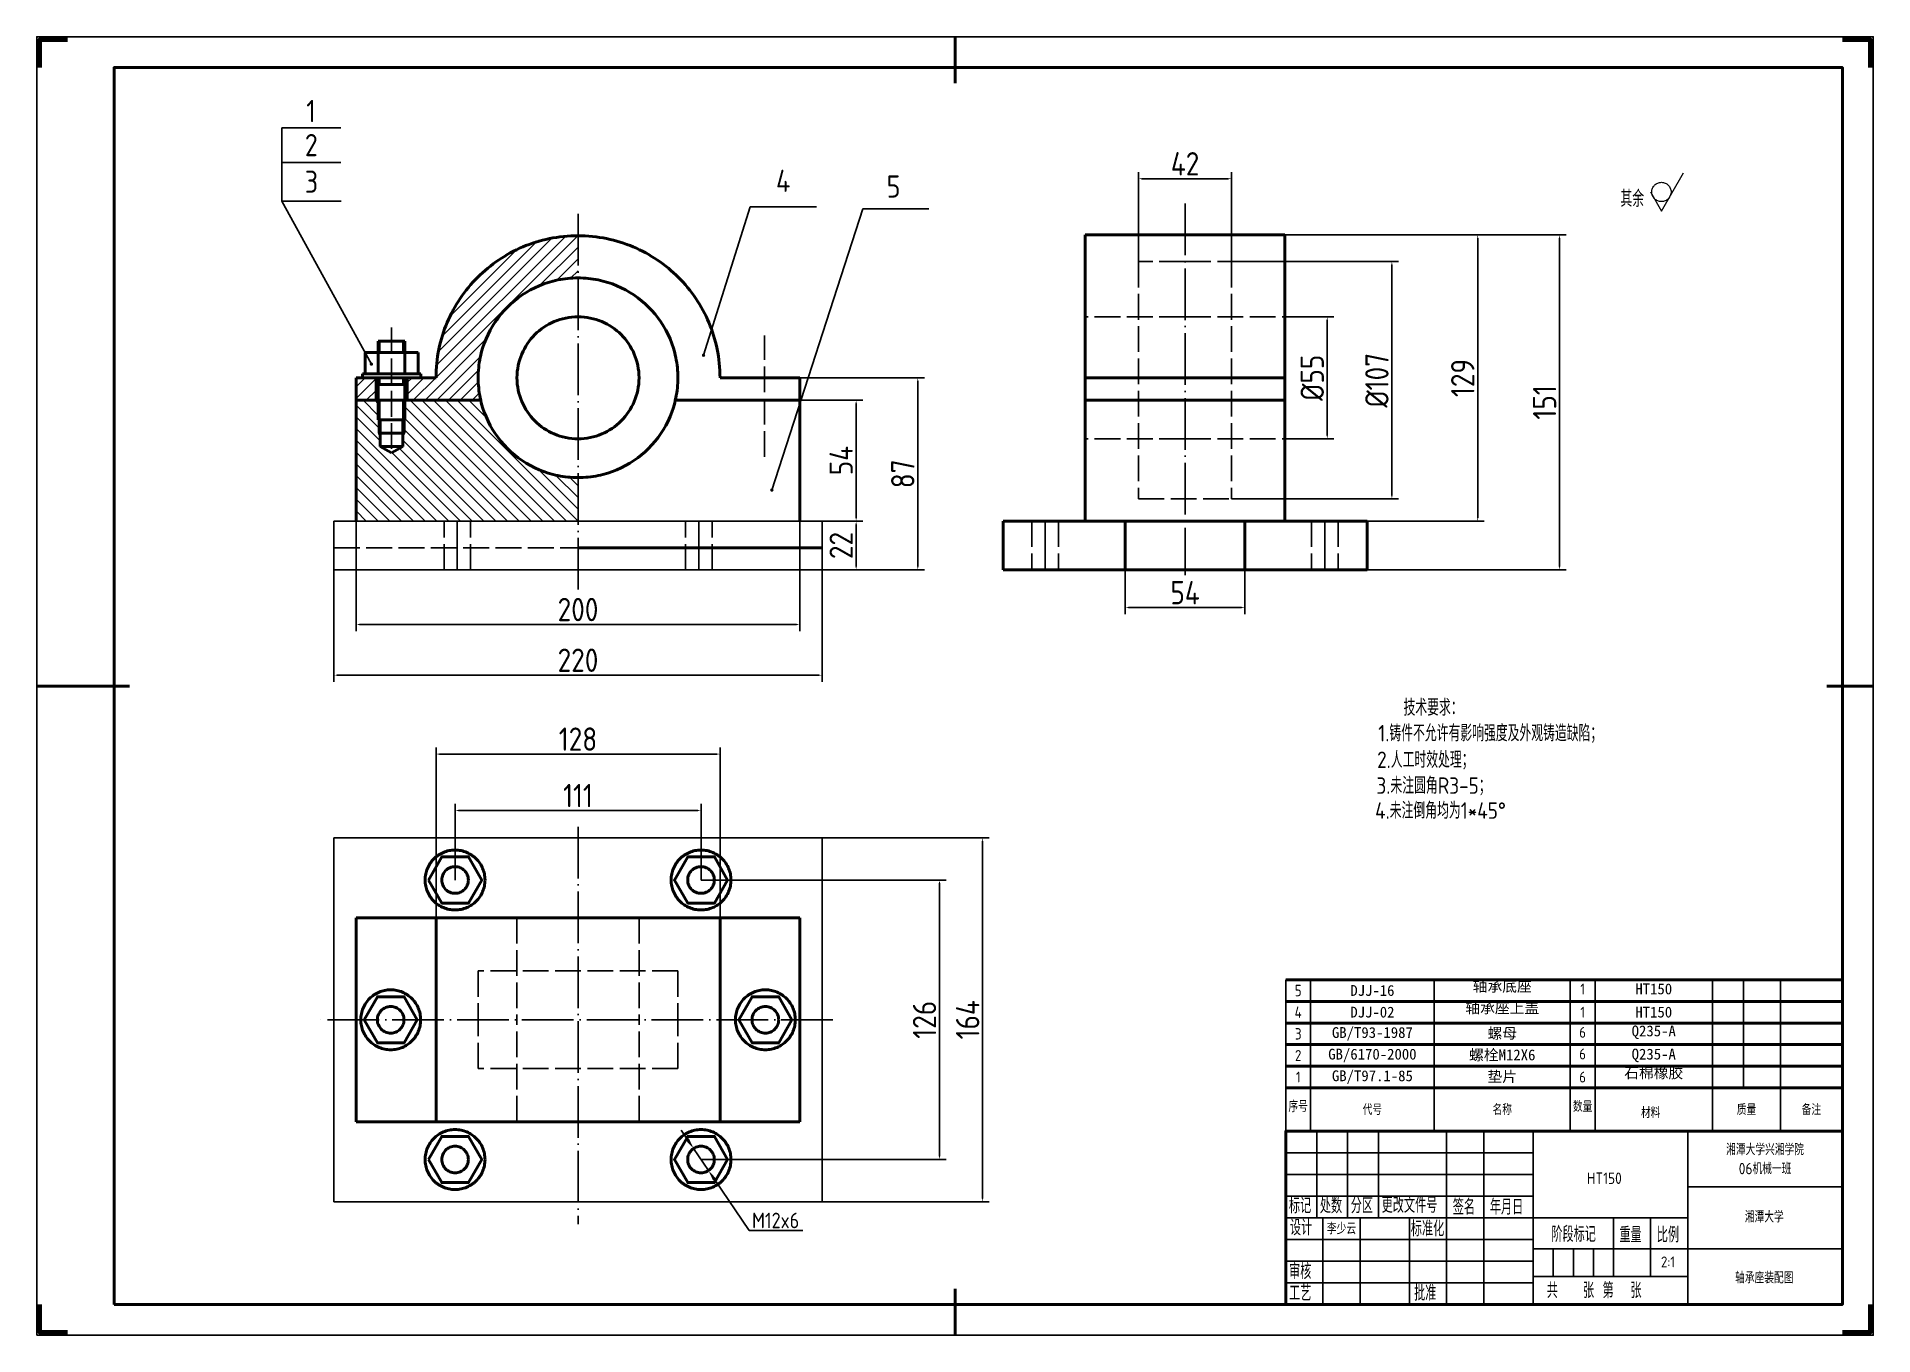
# Paper-space layout 'Gb A2 标题栏' of a CAD drawing. Header units: inches, sheet in millimetres. Extents: x -23 to 571, y -6 to 414.
# The model-space entities are those that its viewports show. They can reach past a viewport. Long polylines and large blocks are cut down to what shows.
import ezdxf
from ezdxf.enums import TextEntityAlignment as Align

# ---------------------------------------------------------------- set-up
doc = ezdxf.new("R2010")
doc.units = ezdxf.units.IN
doc.header["$MEASUREMENT"] = 0
doc.linetypes.add('ACAD_ISO02W100', pattern=[15, 12, -3])
doc.linetypes.add('ACAD_ISO04W100', pattern=[30, 24, -3, 0, -3])
for name, color, linetype, lineweight in [('中心线层', 4, 'ACAD_ISO04W100', 25), ('图框_内框线', 5, 'Continuous', 50), ('图框_角线', 5, 'Continuous', 200), ('文字', 7, 'Continuous', 15), ('文字层', 7, 'Continuous', 25), ('标注层', 3, 'Continuous', 25), ('粗实线层', 7, 'Continuous', 50), ('细实线', 5, 'Continuous', 5), ('细实线层', 1, 'Continuous', 5), ('虚线层', 6, 'ACAD_ISO02W100', 25)]:
    doc.layers.add(name, color=color, linetype=linetype, lineweight=lineweight)
for name, color, linetype in [('图框_外框线', 7, 'Continuous'), ('图框_标题栏属性', 1, 'Continuous'), ('图框_标题栏文字', 6, 'Continuous'), ('图框_视口', 7, 'Continuous')]:
    doc.layers.add(name, color=color, linetype=linetype)
doc.styles.get("Standard").update_dxf_attribs({"font": 'gbenor.shx', "bigfont": 'gbcbig.shx'})
doc.styles.add('工程字', font='gbenor.shx', dxfattribs={"bigfont": 'gbcbig.shx'})
doc.dimstyles.new('GB-3.5$0', dxfattribs={"dimscale": 1.5, "dimtxt": 3.5, "dimasz": 0.5, "dimexe": 1, "dimexo": 0, "dimgap": 0.5, "dimtad": 1, "dimdec": 0, "dimlfac": 2, "dimdsep": 46, "dimtxsty": 'Standard', "dimcen": 0, "dimclrt": 7, "dimadec": 0, "dimazin": 2, "dimtfac": 1, "dimtdec": 0, "dimtmove": 0, "dimatfit": 3, "dimldrblk": 'DOT', "dimfxl": 1, "dimarcsym": 0})
doc.dimstyles.new('GB-3.5$7', dxfattribs={"dimscale": 1.5, "dimtxt": 3.5, "dimasz": 0.5, "dimexe": 1, "dimexo": 0, "dimgap": 0.5, "dimtad": 1, "dimdec": 0, "dimlfac": 2, "dimdsep": 46, "dimtxsty": 'Standard', "dimcen": 0, "dimclrt": 7, "dimadec": 0, "dimazin": 2, "dimtfac": 1, "dimtdec": 0, "dimtmove": 0, "dimatfit": 3, "dimldrblk": 'DOT', "dimfxl": 1, "dimarcsym": 0})

# ---------------------------------------------------------------- blocks, each defined once
blk = doc.blocks.new('GB_A2 title block')
at = {"layer": '图框_内框线'}
for points in [[(272, 410), (272, 395)], [(-25, 200), (5, 200)], [(554, 200), (569, 200)], [(559, 56), (379, 56), (379, 0), (559, 0), (559, 56)], [(272, -10), (272, 5)]]:
    blk.add_lwpolyline(points, dxfattribs=at)
blk.add_lwpolyline([(0, 0), (559, 0), (559, 400), (0, 400)], close=True, dxfattribs=at)
at = {"layer": '图框_外框线'}
for p, q in [((389, 56), (389, 28)), ((399, 28), (399, 56)), ((409, 56), (409, 28)), ((431, 28), (431, 56)), ((443, 56), (443, 28)), ((459, 56), (459, 0)), ((509, 56), (509, 0)), ((379, 49), (459, 49)), ((379, 42), (459, 42)), ((509, 38), (559, 38)), ((379, 35), (459, 35)), ((379, 28), (509, 28)), ((391, 0), (391, 28)), ((403, 28), (403, 0)), ((419, 0), (419, 28)), ((431, 28), (431, 0)), ((443, 0), (443, 28)), ((485, 28), (485, 9)), ((497, 28), (497, 9)), ((379, 21), (459, 21)), ((559, 18), (459, 18)), ((465.5, 18), (465.5, 9)), ((472, 18), (472, 9)), ((478.5, 18), (478.5, 9)), ((379, 14), (459, 14)), ((379, 7), (459, 7)), ((509, 9), (459, 9))]:
    blk.add_line(p, q, dxfattribs=at)
blk.add_lwpolyline([(-25, -10), (569, -10), (569, 410), (-25, 410)], close=True, dxfattribs=at)
at = {"layer": '图框_角线', "flags": 128}
for points in [[(-24, 400), (-24, 409), (-15, 409)], [(559, 409), (568, 409), (568, 400)], [(-15, -9), (-24, -9), (-24, 0)], [(568, 0), (568, -9), (559, -9)], [(568, 0), (568, -9), (559, -9)]]:
    blk.add_lwpolyline(points, dxfattribs=at)
at = {"layer": '图框_标题栏属性', "style": '工程字'}
for tag, p in [('XXX2', (532.43, 46.93)), ('XXX1', (482.04, 40.8)), ('XXX3', (533.75, 28.53)), ('XXX4', (533.75, 8.82))]:
    blk.add_attdef(tag, text='', height=7, dxfattribs=at).set_placement(p, align=Align.MIDDLE)
for tag, height, p in [('XXX5', 3.5, (490.98, 13.58)), ('XXX6', 3.5, (502.6, 13.74)), ('XXX7', 5, (473.15, 4.04)), ('XXX8', 5, (496.55, 4.04))]:
    blk.add_attdef(tag, text='', height=height, dxfattribs=at).set_placement(p, align=Align.MIDDLE_CENTER)
at = {"layer": '图框_标题栏文字', "style": '工程字'}
for s, p in [('标记', (380, 29.44)), ('处数', (390, 29.44)), ('分区', (400, 29.44)), ('更改文件号', (410, 29.59)), ('签名', (433, 29)), ('年月日', (445, 29)), ('设计', (380.33, 22.35)), ('标准化', (419.44, 22)), ('阶段标记', (464.89, 20.2)), ('重量', (486.89, 20)), ('比例', (499, 20)), ('审核', (380.05, 8.15)), ('工艺', (380.05, 1.15)), ('批准', (420.47, 1.15)), ('共   张 第  张', (463.4, 2))]:
    blk.add_text(s, height=5, dxfattribs=at).set_placement(p)
blk = doc.blocks.new('*D17')
at = {"layer": 'Defpoints', "color": 0}
for p in [(1030.03, 190.91), (1140.03, 190.91), (1140.03, 167.19)]:
    blk.add_point(p, dxfattribs=at)
at = {"layer": '标注层', "color": 0, "lineweight": -2}
for p, q in [((1030.03, 190.91), (1030.03, 165.69)), ((1140.03, 190.91), (1140.03, 165.69)), ((1030.78, 167.19), (1139.28, 167.19))]:
    blk.add_line(p, q, dxfattribs=at)
at = {"layer": '标注层', "color": 0}
for points in [[(1030.78, 167.31), (1030.78, 167.06), (1030.03, 167.19)], [(1139.28, 167.31), (1139.28, 167.06), (1140.03, 167.19)]]:
    blk.add_solid(points, dxfattribs=at)
at = {"layer": '标注层', "color": 7, "insert": (1085.03, 170.56), "char_height": 5.25, "attachment_point": 5}
blk.add_mtext('220', dxfattribs=at)
blk = doc.blocks.new('_Dot')
at = {"color": 0, "lineweight": -2}
blk.add_line((-0.5, 0), (-1, 0), dxfattribs=at)
at = {"color": 0, "const_width": 0.5}
blk.add_lwpolyline([(-0.25, 0, 1), (0.25, 0, 1)], format="xyb", close=True, dxfattribs=at)
blk = doc.blocks.new('*D18')
at = {"layer": 'Defpoints', "color": 0}
for p in [(1140.03, 130.53), (1140.03, 48.53), (1176.21, 48.53)]:
    blk.add_point(p, dxfattribs=at)
at = {"layer": '标注层', "color": 0, "lineweight": -2}
for p, q in [((1140.03, 130.53), (1177.71, 130.53)), ((1176.21, 129.78), (1176.21, 49.28)), ((1140.03, 48.53), (1177.71, 48.53))]:
    blk.add_line(p, q, dxfattribs=at)
at = {"layer": '标注层', "color": 0}
for points in [[(1176.09, 129.78), (1176.34, 129.78), (1176.21, 130.53)], [(1176.09, 49.28), (1176.34, 49.28), (1176.21, 48.53)]]:
    blk.add_solid(points, dxfattribs=at)
at = {"layer": '标注层', "color": 7, "insert": (1172.84, 89.53), "char_height": 5.25, "attachment_point": 5, "rotation": 90}
blk.add_mtext('164', dxfattribs=at)
blk = doc.blocks.new('*D19')
at = {"layer": 'Defpoints', "color": 0}
for p in [(1112.75, 121.03), (1112.75, 58.03), (1166.49, 58.03)]:
    blk.add_point(p, dxfattribs=at)
at = {"layer": '标注层', "color": 0, "lineweight": -2}
for p, q in [((1112.75, 121.03), (1167.99, 121.03)), ((1166.49, 120.28), (1166.49, 58.78)), ((1112.75, 58.03), (1167.99, 58.03))]:
    blk.add_line(p, q, dxfattribs=at)
at = {"layer": '标注层', "color": 0}
for points in [[(1166.36, 120.28), (1166.61, 120.28), (1166.49, 121.03)], [(1166.36, 58.78), (1166.61, 58.78), (1166.49, 58.03)]]:
    blk.add_solid(points, dxfattribs=at)
at = {"layer": '标注层', "color": 7, "insert": (1163.11, 89.53), "char_height": 5.25, "attachment_point": 5, "rotation": 90}
blk.add_mtext('126', dxfattribs=at)
blk = doc.blocks.new('*D20')
at = {"layer": 'Defpoints', "color": 0}
for p in [(1135.03, 229.16), (1135.03, 201.91), (1147.71, 201.91)]:
    blk.add_point(p, dxfattribs=at)
at = {"layer": '标注层', "color": 0, "lineweight": -2}
for p, q in [((1135.03, 229.16), (1149.21, 229.16)), ((1147.71, 228.41), (1147.71, 202.66)), ((1135.03, 201.91), (1149.21, 201.91))]:
    blk.add_line(p, q, dxfattribs=at)
at = {"layer": '标注层', "color": 0}
for points in [[(1147.58, 228.41), (1147.83, 228.41), (1147.71, 229.16)], [(1147.58, 202.66), (1147.83, 202.66), (1147.71, 201.91)]]:
    blk.add_solid(points, dxfattribs=at)
at = {"layer": '标注层', "color": 7, "insert": (1144.33, 215.54), "char_height": 5.25, "attachment_point": 5, "rotation": 90}
blk.add_mtext('54', dxfattribs=at)
blk = doc.blocks.new('*D21')
at = {"layer": 'Defpoints', "color": 0}
for p in [(1135.03, 234.21), (1135.03, 190.91), (1161.6, 190.91)]:
    blk.add_point(p, dxfattribs=at)
at = {"layer": '标注层', "color": 0, "lineweight": -2}
for p, q in [((1135.03, 234.21), (1163.1, 234.21)), ((1161.6, 233.46), (1161.6, 191.66)), ((1135.03, 190.91), (1163.1, 190.91))]:
    blk.add_line(p, q, dxfattribs=at)
at = {"layer": '标注层', "color": 0}
for points in [[(1161.47, 233.46), (1161.72, 233.46), (1161.6, 234.21)], [(1161.47, 191.66), (1161.72, 191.66), (1161.6, 190.91)]]:
    blk.add_solid(points, dxfattribs=at)
at = {"layer": '标注层', "color": 7, "insert": (1158.22, 212.56), "char_height": 5.25, "attachment_point": 5, "rotation": 90}
blk.add_mtext('87', dxfattribs=at)
blk = doc.blocks.new('*D22')
at = {"layer": 'Defpoints', "color": 0}
for p in [(1135.03, 201.91), (1147.69, 190.91), (1147.71, 190.91)]:
    blk.add_point(p, dxfattribs=at)
at = {"layer": '标注层', "color": 0, "lineweight": -2}
for p, q in [((1135.03, 201.91), (1149.21, 201.91)), ((1147.71, 201.16), (1147.71, 191.66)), ((1147.69, 190.91), (1149.21, 190.91))]:
    blk.add_line(p, q, dxfattribs=at)
at = {"layer": '标注层', "color": 0}
for points in [[(1147.58, 201.16), (1147.83, 201.16), (1147.71, 201.91)], [(1147.58, 191.66), (1147.83, 191.66), (1147.71, 190.91)]]:
    blk.add_solid(points, dxfattribs=at)
at = {"layer": '标注层', "color": 7, "insert": (1144.33, 196.41), "char_height": 5.25, "attachment_point": 5, "rotation": 90}
blk.add_mtext('22', dxfattribs=at)
blk = doc.blocks.new('*D23')
at = {"layer": 'Defpoints', "color": 0}
for p in [(1035.03, 201.91), (1135.03, 201.91), (1135.03, 178.6)]:
    blk.add_point(p, dxfattribs=at)
at = {"layer": '标注层', "color": 0, "lineweight": -2}
for p, q in [((1035.03, 201.91), (1035.03, 177.1)), ((1135.03, 201.91), (1135.03, 177.1)), ((1035.78, 178.6), (1134.28, 178.6))]:
    blk.add_line(p, q, dxfattribs=at)
at = {"layer": '标注层', "color": 0}
for points in [[(1035.78, 178.73), (1035.78, 178.48), (1035.03, 178.6)], [(1134.28, 178.73), (1134.28, 178.48), (1135.03, 178.6)]]:
    blk.add_solid(points, dxfattribs=at)
at = {"layer": '标注层', "color": 7, "insert": (1085.03, 181.98), "char_height": 5.25, "attachment_point": 5}
blk.add_mtext('200', dxfattribs=at)
blk = doc.blocks.new('*D24')
at = {"layer": 'Defpoints', "color": 0}
for p in [(1112.75, 136.68), (1057.32, 121.03), (1112.75, 121.03)]:
    blk.add_point(p, dxfattribs=at)
at = {"layer": '标注层', "color": 0, "lineweight": -2}
for p, q in [((1057.32, 121.03), (1057.32, 138.18)), ((1058.07, 136.68), (1112, 136.68)), ((1112.75, 121.03), (1112.75, 138.18))]:
    blk.add_line(p, q, dxfattribs=at)
at = {"layer": '标注层', "color": 0}
for points in [[(1058.07, 136.81), (1058.07, 136.56), (1057.32, 136.68)], [(1112, 136.81), (1112, 136.56), (1112.75, 136.68)]]:
    blk.add_solid(points, dxfattribs=at)
at = {"layer": '标注层', "color": 7, "insert": (1085.03, 140.06), "char_height": 5.25, "attachment_point": 5}
blk.add_mtext('111', dxfattribs=at)
blk = doc.blocks.new('*D30')
at = {"layer": 'Defpoints', "color": 0}
for p in [(1244.33, 247.96), (1244.33, 220.46), (1253.87, 220.46)]:
    blk.add_point(p, dxfattribs=at)
at = {"layer": '标注层', "color": 0, "lineweight": -2}
for p, q in [((1244.33, 247.96), (1255.37, 247.96)), ((1253.87, 247.21), (1253.87, 221.21)), ((1244.33, 220.46), (1255.37, 220.46))]:
    blk.add_line(p, q, dxfattribs=at)
at = {"layer": '标注层', "color": 0}
for points in [[(1253.74, 247.21), (1253.99, 247.21), (1253.87, 247.96)], [(1253.74, 221.21), (1253.99, 221.21), (1253.87, 220.46)]]:
    blk.add_solid(points, dxfattribs=at)
at = {"layer": '标注层', "color": 7, "insert": (1250.49, 234.21), "char_height": 5.25, "attachment_point": 5, "rotation": 90}
blk.add_mtext('%%C55', dxfattribs=at)
blk = doc.blocks.new('*D31')
at = {"layer": 'Defpoints', "color": 0}
for p in [(1232.33, 260.41), (1232.33, 206.91), (1268.44, 206.91)]:
    blk.add_point(p, dxfattribs=at)
at = {"layer": '标注层', "color": 0, "lineweight": -2}
for p, q in [((1232.33, 260.41), (1269.94, 260.41)), ((1268.44, 259.66), (1268.44, 207.66)), ((1232.33, 206.91), (1269.94, 206.91))]:
    blk.add_line(p, q, dxfattribs=at)
at = {"layer": '标注层', "color": 0}
for points in [[(1268.31, 259.66), (1268.56, 259.66), (1268.44, 260.41)], [(1268.31, 207.66), (1268.56, 207.66), (1268.44, 206.91)]]:
    blk.add_solid(points, dxfattribs=at)
at = {"layer": '标注层', "color": 7, "insert": (1265.06, 233.66), "char_height": 5.25, "attachment_point": 5, "rotation": 90}
blk.add_mtext('%%C107', dxfattribs=at)
blk = doc.blocks.new('*D32')
at = {"layer": 'Defpoints', "color": 0}
for p in [(1244.33, 266.41), (1244.33, 201.91), (1287.77, 201.91)]:
    blk.add_point(p, dxfattribs=at)
at = {"layer": '标注层', "color": 0, "lineweight": -2}
for p, q in [((1244.33, 266.41), (1289.27, 266.41)), ((1287.77, 265.66), (1287.77, 202.66)), ((1244.33, 201.91), (1289.27, 201.91))]:
    blk.add_line(p, q, dxfattribs=at)
at = {"layer": '标注层', "color": 0}
for points in [[(1287.65, 265.66), (1287.9, 265.66), (1287.77, 266.41)], [(1287.65, 202.66), (1287.9, 202.66), (1287.77, 201.91)]]:
    blk.add_solid(points, dxfattribs=at)
at = {"layer": '标注层', "color": 7, "insert": (1284.4, 234.16), "char_height": 5.25, "attachment_point": 5, "rotation": 90}
blk.add_mtext('129', dxfattribs=at)
blk = doc.blocks.new('*D33')
at = {"layer": 'Defpoints', "color": 0}
for p in [(1244.33, 266.41), (1244.33, 190.91), (1306.23, 190.91)]:
    blk.add_point(p, dxfattribs=at)
at = {"layer": '标注层', "color": 0, "lineweight": -2}
for p, q in [((1244.33, 266.41), (1307.73, 266.41)), ((1306.23, 265.66), (1306.23, 191.66)), ((1244.33, 190.91), (1307.73, 190.91))]:
    blk.add_line(p, q, dxfattribs=at)
at = {"layer": '标注层', "color": 0}
for points in [[(1306.1, 265.66), (1306.35, 265.66), (1306.23, 266.41)], [(1306.1, 191.66), (1306.35, 191.66), (1306.23, 190.91)]]:
    blk.add_solid(points, dxfattribs=at)
at = {"layer": '标注层', "color": 7, "insert": (1302.85, 228.66), "char_height": 5.25, "attachment_point": 5, "rotation": 90}
blk.add_mtext('151', dxfattribs=at)
blk = doc.blocks.new('*D34')
at = {"layer": 'Defpoints', "color": 0}
for p in [(1208.33, 190.91), (1235.33, 190.91), (1235.33, 182.42)]:
    blk.add_point(p, dxfattribs=at)
at = {"layer": '标注层', "color": 0, "lineweight": -2}
for p, q in [((1208.33, 190.91), (1208.33, 180.92)), ((1235.33, 190.91), (1235.33, 180.92)), ((1209.08, 182.42), (1234.58, 182.42))]:
    blk.add_line(p, q, dxfattribs=at)
at = {"layer": '标注层', "color": 0}
for points in [[(1209.08, 182.54), (1209.08, 182.29), (1208.33, 182.42)], [(1234.58, 182.54), (1234.58, 182.29), (1235.33, 182.42)]]:
    blk.add_solid(points, dxfattribs=at)
at = {"layer": '标注层', "color": 7, "insert": (1221.83, 185.79), "char_height": 5.25, "attachment_point": 5}
blk.add_mtext('54', dxfattribs=at)
blk = doc.blocks.new('*D35')
at = {"layer": 'Defpoints', "color": 0}
for p in [(1117.03, 149.41), (1053.03, 112.53), (1117.03, 112.53)]:
    blk.add_point(p, dxfattribs=at)
at = {"layer": '标注层', "color": 0, "lineweight": -2}
for p, q in [((1053.03, 112.53), (1053.03, 150.91)), ((1053.78, 149.41), (1116.28, 149.41)), ((1117.03, 112.53), (1117.03, 150.91))]:
    blk.add_line(p, q, dxfattribs=at)
at = {"layer": '标注层', "color": 0}
for points in [[(1053.78, 149.53), (1053.78, 149.28), (1053.03, 149.41)], [(1116.28, 149.53), (1116.28, 149.28), (1117.03, 149.41)]]:
    blk.add_solid(points, dxfattribs=at)
at = {"layer": '标注层', "color": 7, "insert": (1085.03, 152.78), "char_height": 5.25, "attachment_point": 5}
blk.add_mtext('128', dxfattribs=at)
blk = doc.blocks.new('*D36')
at = {"layer": 'Defpoints', "color": 0}
for p in [(1232.33, 279.06), (1211.33, 260.41), (1232.33, 260.41)]:
    blk.add_point(p, dxfattribs=at)
at = {"layer": '标注层', "color": 0, "lineweight": -2}
for p, q in [((1211.33, 260.41), (1211.33, 280.56)), ((1212.08, 279.06), (1231.58, 279.06)), ((1232.33, 260.41), (1232.33, 280.56))]:
    blk.add_line(p, q, dxfattribs=at)
at = {"layer": '标注层', "color": 0}
for points in [[(1212.08, 279.19), (1212.08, 278.94), (1211.33, 279.06)], [(1231.58, 279.19), (1231.58, 278.94), (1232.33, 279.06)]]:
    blk.add_solid(points, dxfattribs=at)
at = {"layer": '标注层', "color": 7, "insert": (1221.83, 282.44), "char_height": 5.25, "attachment_point": 5}
blk.add_mtext('42', dxfattribs=at)

msp = doc.modelspace()

# ---------------------------------------------------------------- hatches: boundary and pattern name
at = {"layer": '细实线'}
h = msp.add_hatch(dxfattribs=at)
h.set_pattern_fill('ANSI31', color=256, scale=15, style=0)
h.set_pattern_definition([(45, (1085.0347, 210.6082), (-1.325825, 1.325825), [])])
h.paths.add_polyline_path([(1085.03, 266.21), (1085.03, 256.71, 0.482278), (1063.11, 229.16), (1046.56, 229.16), (1046.56, 234.21), (1053.03, 234.21, -0.414214)])
h.paths.add_polyline_path([(1035.03, 234.21), (1039.51, 234.21), (1039.51, 229.16), (1035.03, 229.16)])
h = msp.add_hatch(dxfattribs=at)
h.set_pattern_fill('ANSI31', color=256, scale=15, angle=90, style=0)
h.set_pattern_definition([(135, (1085.0347, 183.365), (-1.325825, -1.325825), [])])
h.paths.add_polyline_path([(1035.03, 201.91), (1035.03, 229.16), (1040.03, 229.16), (1040.03, 224.76), (1040.03, 221.76), (1040.48, 221.76), (1040.48, 218.76), (1043.03, 217.29), (1045.58, 218.76), (1045.58, 221.76), (1046.03, 221.76), (1046.03, 224.76), (1046.03, 229.16), (1063.11, 229.16, 0.349274), (1085.03, 211.71), (1085.03, 201.91)])

# ---------------------------------------------------------------- linework, layer by layer
at = {"layer": '中心线层'}
for p, q in [((1221.83, 273.47), (1221.83, 189.75)), ((1085.03, 186.47), (1085.03, 271.42)), ((1057.83, 190.91), (1057.83, 201.91)), ((1112.23, 190.91), (1112.23, 201.91)), ((1190.33, 201.91), (1190.33, 190.91)), ((1253.33, 201.91), (1253.33, 190.91)), ((1085.03, 133.04), (1085.03, 43.48)), ((1142.49, 89.53), (1026.51, 89.53))]:
    msp.add_line(p, q, dxfattribs=at)
at = {"layer": '文字'}
for p, q in [((1329.18, 271.76), (1334.18, 280.42)), ((1326.68, 276.09), (1329.18, 271.76))]:
    msp.add_line(p, q, dxfattribs=at)
msp.add_circle((1329.18, 276.09), 2.17, dxfattribs=at)
at = {"layer": '文字层'}
for p, q in [((1030.03, 190.91), (1030.03, 201.91)), ((1030.03, 201.91), (1140.03, 201.91)), ((1140.03, 190.91), (1140.03, 201.91)), ((1140.03, 195.91), (1140.03, 195.91)), ((1030.03, 190.91), (1114.53, 190.91)), ((1114.53, 190.91), (1140.03, 190.91)), ((1030.03, 130.53), (1140.03, 130.53)), ((1030.03, 130.53), (1030.03, 48.53)), ((1140.03, 130.53), (1140.03, 48.53)), ((1030.03, 48.53), (1140.03, 48.53))]:
    msp.add_line(p, q, dxfattribs=at)
at = {"layer": '标注层'}
for p, q in [((1018.26, 282.76), (1018.26, 290.54)), ((1018.26, 290.54), (1031.59, 290.54)), ((1018.26, 274.04), (1018.26, 282.76)), ((1018.26, 282.76), (1031.59, 282.76)), ((1109.66, 62.59), (1108.26, 64.66)), ((1111.07, 60.52), (1114.43, 55.55)), ((1115.84, 53.48), (1123.58, 42.06)), ((1123.58, 42.06), (1129.5, 42.06)), ((1129.5, 42.06), (1135.72, 42.06))]:
    msp.add_line(p, q, dxfattribs=at)
for points in [[(1110.01, 62.82), (1109.32, 62.35), (1111.07, 60.52)], [(1116.18, 53.72), (1115.49, 53.25), (1114.43, 55.55)]]:
    msp.add_solid(points, dxfattribs=at)
at = {"layer": '粗实线层'}
for p, q in [((1199.33, 266.41), (1199.33, 201.91)), ((1206.83, 266.41), (1199.33, 266.41)), ((1221.83, 266.41), (1206.83, 266.41)), ((1221.83, 266.41), (1236.83, 266.41)), ((1236.83, 266.41), (1244.33, 266.41)), ((1244.33, 266.41), (1244.33, 201.91)), ((1040.03, 235.11), (1040.03, 242.47)), ((1046.03, 242.47), (1040.03, 242.47)), ((1046.03, 235.11), (1046.03, 242.47)), ((1049.03, 239.91), (1037.03, 239.91)), ((1037.03, 235.11), (1037.03, 239.91)), ((1049.03, 235.11), (1049.03, 239.91)), ((1035.03, 234.21), (1035.03, 201.91)), ((1053.03, 234.21), (1035.03, 234.21)), ((1049.63, 235.11), (1036.43, 235.11)), ((1036.43, 234.21), (1036.43, 235.11)), ((1039.51, 234.21), (1039.51, 229.16)), ((1040.03, 234.21), (1040.03, 224.76)), ((1040.03, 232.68), (1043.03, 232.68)), ((1046.03, 232.68), (1043.03, 232.68)), ((1046.03, 234.21), (1046.03, 224.76)), ((1046.56, 234.21), (1046.56, 229.16)), ((1049.63, 234.21), (1049.63, 235.11)), ((1117.03, 234.21), (1135.03, 234.21)), ((1135.03, 234.21), (1135.03, 201.91)), ((1221.83, 234.21), (1199.33, 234.21)), ((1221.83, 234.21), (1244.33, 234.21)), ((1035.03, 229.16), (1063.11, 229.16)), ((1135.03, 229.16), (1106.96, 229.16)), ((1221.83, 229.16), (1199.33, 229.16)), ((1221.83, 229.16), (1244.33, 229.16)), ((1040.03, 224.76), (1043.03, 224.76)), ((1040.48, 224.76), (1040.48, 218.76)), ((1046.03, 224.76), (1043.03, 224.76)), ((1045.58, 224.76), (1045.58, 218.76)), ((1040.03, 221.76), (1043.03, 221.76)), ((1046.03, 221.76), (1043.03, 221.76)), ((1040.48, 218.76), (1043.03, 218.76)), ((1043.03, 217.29), (1040.48, 218.76)), ((1045.58, 218.76), (1043.03, 218.76)), ((1043.03, 217.29), (1045.58, 218.76)), ((1180.83, 201.91), (1180.83, 190.91)), ((1180.83, 201.91), (1262.83, 201.91)), ((1208.33, 201.91), (1208.33, 190.91)), ((1235.33, 201.91), (1235.33, 190.91)), ((1236.83, 201.91), (1244.33, 201.91)), ((1262.83, 201.91), (1262.83, 190.91)), ((1085.03, 195.91), (1140.03, 195.91)), ((1180.83, 190.91), (1262.83, 190.91)), ((1035.03, 112.53), (1035.03, 66.53)), ((1135.03, 112.53), (1035.03, 112.53)), ((1053.03, 112.53), (1053.03, 89.53)), ((1117.03, 112.53), (1117.03, 89.53)), ((1135.03, 112.53), (1135.03, 66.53)), ((1053.03, 66.53), (1053.03, 89.53)), ((1117.03, 66.53), (1117.03, 89.53)), ((1135.03, 66.53), (1035.03, 66.53))]:
    msp.add_line(p, q, dxfattribs=at)
for points in [[(1051.32, 121.03), (1054.32, 115.84), (1060.32, 115.84), (1063.32, 121.03), (1060.32, 126.23), (1054.32, 126.23)], [(1118.75, 121.03), (1115.75, 115.84), (1109.75, 115.84), (1106.75, 121.03), (1109.75, 126.23), (1115.75, 126.23)], [(1036.82, 89.53), (1039.82, 84.34), (1045.82, 84.34), (1048.82, 89.53), (1045.82, 94.73), (1039.82, 94.73)], [(1133.25, 89.53), (1130.25, 84.34), (1124.25, 84.34), (1121.25, 89.53), (1124.25, 94.73), (1130.25, 94.73)], [(1051.32, 58.03), (1054.32, 63.23), (1060.32, 63.23), (1063.32, 58.03), (1060.32, 52.84), (1054.32, 52.84)], [(1118.75, 58.03), (1115.75, 63.23), (1109.75, 63.23), (1106.75, 58.03), (1109.75, 52.84), (1115.75, 52.84)]]:
    msp.add_lwpolyline(points, close=True, dxfattribs=at)
for centre, radius in [((1057.32, 121.03), 6.75), ((1112.75, 121.03), 6.75), ((1057.32, 121.03), 3), ((1112.75, 121.03), 3), ((1042.82, 89.53), 6.75), ((1127.25, 89.53), 6.75), ((1042.82, 89.53), 3), ((1127.25, 89.53), 3), ((1057.32, 58.03), 6.75), ((1112.75, 58.03), 6.75), ((1057.32, 58.03), 3), ((1112.75, 58.03), 3)]:
    msp.add_circle(centre, radius, dxfattribs=at)
for radius, start, end in [(32, 0, 180), (22.5, 90, 270), (22.5, 270, 90), (13.75, 90, 270), (13.75, 270, 90)]:
    msp.add_arc((1085.03, 234.21), radius, start, end, dxfattribs=at)
at = {"layer": '细实线层'}
for p, q in [((1040.48, 239.91), (1040.48, 242.47)), ((1045.58, 239.91), (1045.58, 242.47)), ((1040.48, 232.68), (1040.48, 234.21)), ((1045.58, 232.68), (1045.58, 234.21)), ((1040.48, 224.76), (1040.48, 229.16)), ((1045.58, 224.76), (1045.58, 229.16)), ((1040.03, 224.76), (1040.03, 221.76)), ((1046.03, 224.76), (1046.03, 221.76))]:
    msp.add_line(p, q, dxfattribs=at)
at = {"layer": '虚线层'}
for p, q in [((1211.33, 260.41), (1211.33, 206.91)), ((1221.83, 260.41), (1211.33, 260.41)), ((1221.83, 260.41), (1232.33, 260.41)), ((1232.33, 260.41), (1232.33, 206.91)), ((1043.03, 218.16), (1043.03, 245.53)), ((1043.03, 218.16), (1043.03, 245.53)), ((1221.83, 247.96), (1199.33, 247.96)), ((1221.83, 247.96), (1244.33, 247.96)), ((1127.03, 216.38), (1127.03, 243.75)), ((1221.83, 220.46), (1199.33, 220.46)), ((1221.83, 220.46), (1244.33, 220.46)), ((1211.33, 206.91), (1232.33, 206.91)), ((1054.83, 190.91), (1054.83, 201.91)), ((1060.83, 190.91), (1060.83, 201.91)), ((1109.23, 190.91), (1109.23, 201.91)), ((1115.23, 190.91), (1115.23, 201.91)), ((1187.33, 201.91), (1187.33, 190.91)), ((1193.33, 201.91), (1193.33, 190.91)), ((1250.33, 201.91), (1250.33, 190.91)), ((1256.33, 201.91), (1256.33, 190.91)), ((1030.03, 195.91), (1085.03, 195.91)), ((1071.28, 112.53), (1071.28, 89.53)), ((1098.78, 112.53), (1098.78, 89.53)), ((1062.53, 100.53), (1062.53, 89.53)), ((1107.53, 100.53), (1062.53, 100.53)), ((1107.53, 100.53), (1107.53, 89.53)), ((1062.53, 78.53), (1062.53, 89.53)), ((1071.28, 66.53), (1071.28, 89.53)), ((1098.78, 66.53), (1098.78, 89.53)), ((1107.53, 78.53), (1107.53, 89.53)), ((1107.53, 78.53), (1062.53, 78.53))]:
    msp.add_line(p, q, dxfattribs=at)
msp.add_arc((1085.03, 234.21), 22.5, 90, 270, dxfattribs=at)

# ---------------------------------------------------------------- texts
at = {"color": 7, "linetype": 'ByBlock', "lineweight": 35}
for s, p in [('技术要求：', (1271.06, 158.05)), ('1.铸件不允许有影响强度及外观铸造缺陷；', (1265.37, 152.28)), ('2.人工时效处理；', (1265.11, 146.28)), ('3.未注圆角R3-5；', (1264.96, 140.46)), ('4.未注倒角均为1*45°', (1264.66, 134.83))]:
    msp.add_text(s, height=3.7, dxfattribs=at).set_placement(p)
at = {"layer": '文字层', "insert": (1322.62, 274.56), "char_height": 3.7, "width": 17.8876, "attachment_point": 5, "style": '工程字'}
msp.add_mtext('其余', dxfattribs=at)
at = {"layer": '标注层', "char_height": 5, "attachment_point": 5}
for s, insert, width in [('1', (1024.86, 294.31), 13.4737), ('2', (1024.93, 286.65), 13.3358), ('3', (1024.97, 278.4), 13.4322), ('4', (1131.26, 278.6), 15.0039), ('5', (1156.14, 277.32), 15.9259)]:
    msp.add_mtext(s, dxfattribs=dict(at, insert=insert, width=width))
at = {"layer": '标注层', "color": 7, "insert": (1129.56, 44.31), "char_height": 3.5, "attachment_point": 5}
msp.add_mtext('M12x6', dxfattribs=at)

# ---------------------------------------------------------------- dimensions: what is measured, and where the dimension line sits
at = {"layer": '标注层'}
for base, p1, p2, picture, middle in [((1232.33, 279.06), (1211.33, 260.41), (1232.33, 260.41), '*D36', (1221.83, 282.44)), ((1135.03, 178.6), (1035.03, 201.91), (1135.03, 201.91), '*D23', (1085.03, 181.98)), ((1140.03, 167.19), (1030.03, 190.91), (1140.03, 190.91), '*D17', (1085.03, 170.56)), ((1235.33, 182.42), (1208.33, 190.91), (1235.33, 190.91), '*D34', (1221.83, 185.79)), ((1117.03, 149.41), (1053.03, 112.53), (1117.03, 112.53), '*D35', (1085.03, 152.78)), ((1112.75, 136.68), (1057.32, 121.03), (1112.75, 121.03), '*D24', (1085.03, 140.06))]:
    dim = msp.add_linear_dim(base=base, p1=p1, p2=p2, dimstyle='GB-3.5$0', dxfattribs=at)
    dim.commit()
    dim.dimension.update_dxf_attribs({"geometry": picture, "text_midpoint": middle})
for base, p1, p2, picture, middle in [((1287.77, 201.91), (1244.33, 266.41), (1244.33, 201.91), '*D32', (1284.4, 234.16)), ((1306.23, 190.91), (1244.33, 266.41), (1244.33, 190.91), '*D33', (1302.85, 228.66)), ((1161.6, 190.91), (1135.03, 234.21), (1135.03, 190.91), '*D21', (1158.22, 212.56)), ((1147.7066, 201.915), (1135.0347, 229.1582), (1135.0347, 201.915), '*D20', (1144.3316, 215.5366)), ((1176.21, 48.53), (1140.03, 130.53), (1140.03, 48.53), '*D18', (1172.84, 89.53)), ((1166.49, 58.03), (1112.75, 121.03), (1112.75, 58.03), '*D19', (1163.11, 89.53))]:
    dim = msp.add_linear_dim(base=base, p1=p1, p2=p2, angle=90, dimstyle='GB-3.5$0', dxfattribs=at)
    dim.commit()
    dim.dimension.update_dxf_attribs({"geometry": picture, "text_midpoint": middle})
for base, p1, p2, picture, middle in [((1268.44, 206.91), (1232.33, 260.41), (1232.33, 206.91), '*D31', (1265.06, 233.66)), ((1253.87, 220.46), (1244.33, 247.96), (1244.33, 220.46), '*D30', (1250.49, 234.21))]:
    dim = msp.add_linear_dim(base=base, p1=p1, p2=p2, angle=90, text='%%C<>', dimstyle='GB-3.5$0', dxfattribs=at)
    dim.commit()
    dim.dimension.update_dxf_attribs({"geometry": picture, "text_midpoint": middle})
dim = msp.add_linear_dim(base=(1147.71, 190.91), p1=(1135.03, 201.91), p2=(1147.69, 190.91), angle=90, dimstyle='GB-3.5$0', override={"dimtmove": 1}, dxfattribs=at)
dim.commit()
dim.dimension.update_dxf_attribs({"geometry": '*D22', "text_midpoint": (1144.33, 196.41)})

# ---------------------------------------------------------------- leaders
for points in [[(1038.46, 237.3), (1018.26, 274.04), (1031.69, 274.04)], [(1113.31, 239.3), (1123.84, 272.72), (1138.76, 272.72)], [(1128.71, 208.89), (1149.19, 272.27), (1164.1, 272.27)]]:
    msp.add_leader(points, dimstyle='GB-3.5$7', override={"dimgap": 0.5, "dimtad": 0}, dxfattribs=at)

psp = doc.layouts.new('Gb A2 标题栏')

# ---------------------------------------------------------------- linework, layer by layer
at = {"layer": '图框_视口'}
psp.add_lwpolyline([(2, 404), (561, 404), (561, 60), (381, 60), (381, 4), (2, 4), (2, 404)], close=True, dxfattribs=at)
at = {"layer": '文字层'}
for p, q in [((381, 60), (381, 109)), ((389, 60), (389, 109)), ((429, 60), (429, 109)), ((473, 60), (473, 109)), ((481, 60), (481, 109)), ((519, 60), (519, 109)), ((529, 74), (529, 109)), ((541, 60), (541, 109))]:
    psp.add_line(p, q, dxfattribs=at)
at = {"layer": '粗实线层'}
for p, q in [((561, 109), (381, 109)), ((561, 102), (381, 102)), ((561, 95), (381, 95)), ((561, 88), (381, 88)), ((561, 81), (381, 81)), ((561, 74), (381, 74)), ((561, 60), (381, 60))]:
    psp.add_line(p, q, dxfattribs=at)

# ---------------------------------------------------------------- block references
ref = psp.add_blockref('GB_A2 title block', (2, 4))
ref.add_attrib('XXX1', 'HT150', dxfattribs={"layer": '图框_标题栏属性', "height": 3.7, "style": '工程字'}).set_placement((484.04, 44.8), align=Align.MIDDLE)
ref.add_attrib('XXX3', '湘潭大学', dxfattribs={"layer": '图框_标题栏属性', "height": 3.7, "style": '工程字'}).set_placement((535.75, 32.53), align=Align.MIDDLE)
ref.add_attrib('XXX4', '轴承座装配图', dxfattribs={"layer": '图框_标题栏属性', "height": 3.7, "style": '工程字'}).set_placement((535.75, 12.82), align=Align.MIDDLE)
ref.add_attrib('XXX6', '2:1', dxfattribs={"layer": '图框_标题栏属性', "height": 3.5, "style": '工程字'}).set_placement((504.6, 17.74), align=Align.MIDDLE_CENTER)

# ---------------------------------------------------------------- texts
at = {"layer": '文字层', "attachment_point": 5}
for s, insert, char_height, width in [('5', (385, 105.5), 3.7, 8), ('4', (385, 98.5), 3.7, 8), ('3', (385, 91.5), 3.7, 8), ('6', (477, 92), 3.5, 8), ('2', (385, 84.5), 3.5, 8), ('6', (477, 85), 3.5, 8), ('1', (385, 77.5), 3.5, 8), ('6', (477, 77.5), 3.5, 8), ('序号', (385, 68), 3.7, 8), ('代号', (409, 67), 3.5, 40), ('名称', (451, 67), 3.5, 44), ('数量', (477, 68), 3.5, 8), ('材料', (499, 66), 3.5, 38), ('质量', (530, 67), 3.5, 10), ('备注', (551, 67), 3.5, 20)]:
    psp.add_mtext(s, dxfattribs=dict(at, insert=insert, char_height=char_height, width=width))
at = {"layer": '文字层', "attachment_point": 5, "style": '工程字'}
for s, insert, char_height, width in [('{\\fSimSun|b0|i0|c134|p2;DJJ-16}', (409, 105.5), 3.5, 40), ('{\\fSimSun|b0|i0|c134|p2;轴承底座}', (451, 106.69), 3.5, 44), ('1', (477, 106), 3.5, 8), ('1', (477, 106), 3.5, 8), ('{\\fSimSun|b0|i0|c134|p2;HT150}', (500, 106), 3.5, 38), ('{\\fSimSun|b0|i0|c134|p2;轴承座上盖}', (451, 99.7), 3.5, 44), ('{\\fSimSun|b0|i0|c134|p2;DJJ-02}', (409, 98.5), 3.5, 40), ('1', (477, 98.5), 3.5, 8), ('{\\fSimSun|b0|i0|c134|p2;HT150}', (500, 98.5), 3.5, 38), ('{\\fSimSun|b0|i0|c134|p2;GB/T93-1987}', (409, 91.5), 3.5, 40), ('{\\fSimSun|b0|i0|c134|p2;螺母}', (451, 91.5), 3.5, 44), ('{\\fSimSun|b0|i0|c134|p2;Q235-A}', (500, 92), 3.5, 38), ('{\\fSimSun|b0|i0|c0|p2;GB/6170-2000}', (409, 84.5), 3.5, 40), ('{\\fSimSun|b0|i0|c134|p2;螺栓M12X6}', (451, 84.5), 3.5, 44), ('{\\fSimSun|b0|i0|c134|p2;Q235-A}', (500, 84.5), 3.5, 38), ('{\\fSimSun|b0|i0|c134|p2;GB/T97.1-85}', (409, 77.5), 3.5, 40), ('{\\fSimSun|b0|i0|c134|p2;垫片}', (451, 77.5), 3.5, 44), ('{\\fSimSun|b0|i0|c134|p2;石棉橡胶}', (500, 78.69), 3.5, 38), ('湘潭大学兴湘学院\\P06机械一班', (536, 51), 3.7, 50), ('李少云', (399, 28.5), 3.7, 12)]:
    psp.add_mtext(s, dxfattribs=dict(at, insert=insert, char_height=char_height, width=width))

# ---------------------------------------------------------------- viewports
at = {"layer": '图框_视口'}
vp = psp.add_viewport(center=(281.5, 204), size=(559, 400), view_center_point=(1175.21, 164.75), view_height=278.6986, dxfattribs=at)
vp.dxf.flags = 0x10000  # cut along an outline
vp.dxf.clipping_boundary_handle = psp.add_lwpolyline([(2, 404), (561, 404), (561, 60), (381, 60), (381, 4), (2, 4), (2, 404)], format="xyb", close=True, dxfattribs={"invisible": 1}).dxf.handle

doc.saveas('drawing.dxf')
